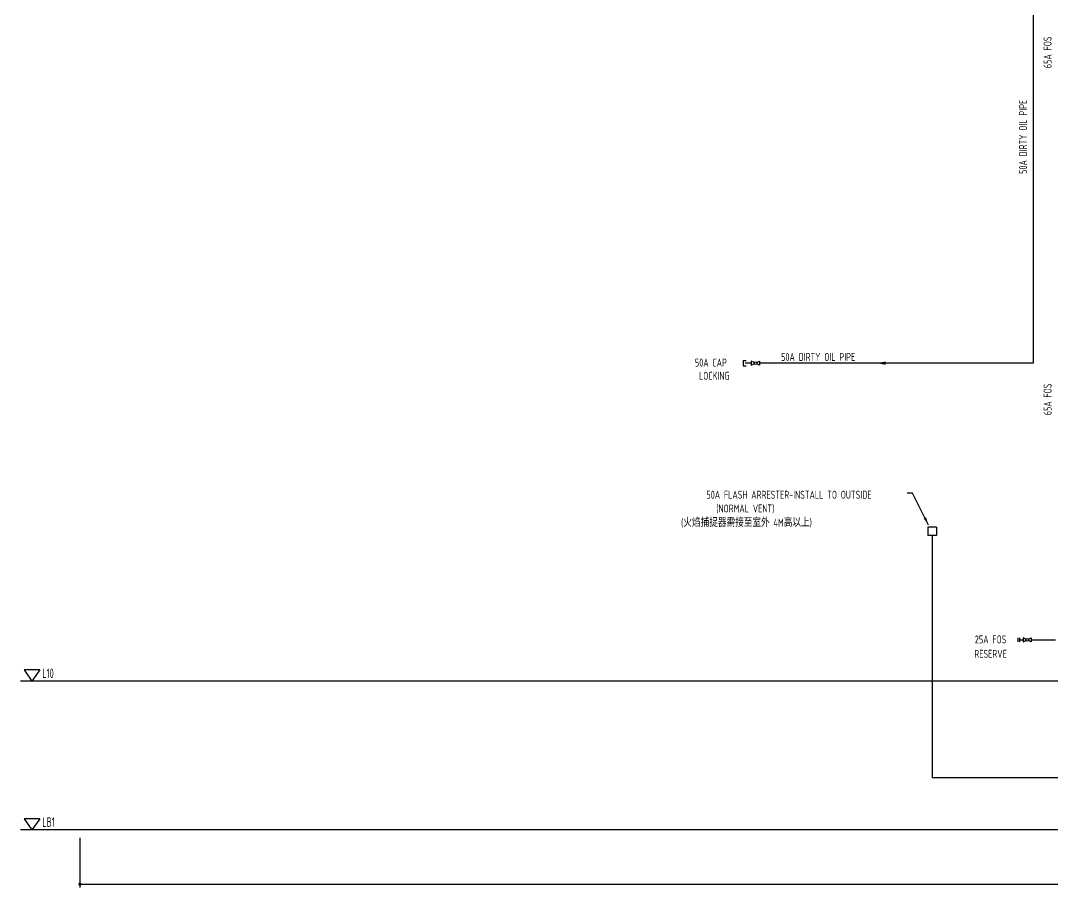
# Model space of a CAD drawing. Header units: millimetres. Extents: x 46 to 742, y 16 to 539.
# Drawn here: x 57.4 to 379.8, y 15.6 to 286.5 of the extents above; entities that cross this region are included whole.
import ezdxf
from ezdxf.enums import TextEntityAlignment as Align

# ---------------------------------------------------------------- set-up
doc = ezdxf.new("R2010")
doc.units = ezdxf.units.MM
doc.layers.get('defpoints').update_dxf_attribs({"color": 1})
for name, color, linetype in [('7-F-TX', 2, 'Continuous'), ('E-RS-TXT', 3, 'Continuous'), ('G-ANNO-DIM', 2, 'Continuous'), ('G-ANNO-NPLT', 1, 'Continuous'), ('M-CWTR-TEXT', 4, 'Continuous'), ('M-PIPE-FOR', 6, 'Continuous'), ('M-PIPE-FOS', 4, 'Continuous'), ('M-PIPE-OIL-TEXT', 3, 'Continuous'), ('N-DETL-02', 2, 'Continuous'), ('V', 2, 'Continuous')]:
    doc.layers.add(name, color=color, linetype=linetype)
doc.styles.add('AA-TXT', font='iso.shx', dxfattribs={"width": 0.8, "bigfont": 'chineset.shx'})
doc.styles.add('dim-txt', font='isocp.shx', dxfattribs={"width": 0.7, "bigfont": 'CHINESET.shx'})
doc.dimstyles.new('10-dim', dxfattribs={"dimscale": 10, "dimtxt": 0.25, "dimasz": 0.1, "dimexe": 0.1, "dimexo": 0.1, "dimgap": 0.05, "dimtad": 1, "dimdec": 0, "dimlfac": 100, "dimdsep": 46, "dimtxsty": 'AA-TXT', "dimblk": 'DOT', "dimcen": 2, "dimclrd": 256, "dimclre": 256, "dimclrt": 3, "dimazin": 0, "dimtfac": 1, "dimtdec": 0, "dimtix": 1, "dimtmove": 2, "dimatfit": 3, "dimldrblk": 'CIR', "dimfxl": 1, "dimtvp": 1, "dimtolj": 1, "dimtzin": 0, "dimarcsym": 0})
doc.dimstyles.new('adim-10', dxfattribs={"dimscale": 10, "dimtxt": 0.25, "dimasz": 0.25, "dimexe": 0.1, "dimexo": 0.5, "dimgap": 0.15, "dimtad": 0, "dimdec": 4, "dimtxsty": 'dim-txt', "dimcen": 2.5, "dimclrd": 256, "dimclre": 256, "dimclrt": 256, "dimadec": 0, "dimazin": 0, "dimtfac": 1, "dimtmove": 0, "dimatfit": 3, "dimfxl": 1, "dimarcsym": 0})

# ---------------------------------------------------------------- blocks, each defined once
blk = doc.blocks.new('_Dot')
at = {"color": 0, "linetype": 'ByBlock', "lineweight": -2}
blk.add_line((-0.5, 0), (-1, 0), dxfattribs=at)
at = {"color": 0, "linetype": 'ByBlock', "const_width": 0.5}
blk.add_lwpolyline([(-0.25, 0, 1), (0.25, 0, 1)], format="xyb", close=True, dxfattribs=at)
blk = doc.blocks.new('*D7')
at = {"layer": 'defpoints', "color": 0, "linetype": 'Continuous', "transparency": 16777216}
for p in [(75.93, 32.09), (727.05, 32.09), (727.05, 16.57)]:
    blk.add_point(p, dxfattribs=at)
at = {"layer": 'G-ANNO-DIM', "linetype": 'Continuous', "lineweight": -2, "transparency": 16777216}
for p, q in [((75.93, 31.09), (75.93, 15.57)), ((727.05, 31.09), (727.05, 15.57)), ((76.93, 16.57), (726.05, 16.57))]:
    blk.add_line(p, q, dxfattribs=at)
at = {"layer": 'G-ANNO-DIM', "linetype": 'Continuous', "lineweight": -2, "transparency": 16777216, "rotation": 180}
blk.add_blockref('_Dot', (75.93, 16.57), dxfattribs=at)
at = {"layer": 'G-ANNO-DIM', "linetype": 'Continuous', "lineweight": -2, "transparency": 16777216}
blk.add_blockref('_Dot', (727.05, 16.57), dxfattribs=at)
at = {"layer": 'G-ANNO-DIM', "color": 3, "linetype": 'Continuous', "transparency": 16777216, "insert": (401.49, 20.95), "char_height": 7.5, "attachment_point": 5, "style": 'AA-TXT'}
blk.add_mtext('\\A1;{\\fArial|b0|i0|c0|p34;\\C4;CUP}', dxfattribs=at)
blk = doc.blocks.new('CIR')
at = {"color": 0}
blk.add_line((1, 0), (-1, 0), dxfattribs=at)
at = {"color": 3}
blk.add_circle((0, 0), 0.5, dxfattribs=at)

msp = doc.modelspace()

# ---------------------------------------------------------------- linework, layer by layer
at = {"layer": '7-F-TX'}
for p, q in [((63.355, 83.557), (58.457, 83.557)), ((58.457, 83.557), (60.906, 80.069)), ((63.355, 83.557), (60.906, 80.069)), ((63.355, 37.039), (58.457, 37.039)), ((58.457, 37.039), (60.906, 33.551)), ((63.355, 37.039), (60.906, 33.551))]:
    msp.add_line(p, q, dxfattribs=at)
at = {"layer": 'G-ANNO-DIM', "linetype": 'Continuous'}
for p, q in [((75.929, 80.069), (57.396, 80.069)), ((75.929, 80.069), (57.396, 80.069)), ((75.929, 33.551), (57.396, 33.551)), ((75.929, 33.551), (57.396, 33.551))]:
    msp.add_line(p, q, dxfattribs=at)
at = {"layer": 'G-ANNO-NPLT'}
for p, q in [((727.046, 80.069), (75.929, 80.069)), ((727.046, 33.551), (75.929, 33.551))]:
    msp.add_line(p, q, dxfattribs=at)
at = {"layer": 'M-PIPE-FOR', "linetype": 'Continuous'}
for p, q in [((373.733, 359.578), (373.733, 179.457)), ((285.697, 179.457), (283.729, 179.457)), ((373.733, 179.457), (288.269, 179.457))]:
    msp.add_line(p, q, dxfattribs=at)
at = {"layer": 'M-PIPE-FOR'}
for p, q in [((283.141, 180.264), (284.122, 180.264)), ((283.141, 180.264), (283.141, 178.649)), ((283.141, 178.649), (284.122, 178.649))]:
    msp.add_line(p, q, dxfattribs=at)
at = {"layer": 'M-PIPE-FOS'}
for p, q in [((342.206, 125.555), (342.206, 49.796)), ((368.975, 93.575), (368.975, 92.294)), ((369.475, 93.575), (369.475, 92.294)), ((369.475, 92.935), (370.601, 92.935)), ((373.173, 92.935), (380.733, 92.935)), ((508.246, 49.796), (342.206, 49.796))]:
    msp.add_line(p, q, dxfattribs=at)
at = {"layer": 'N-DETL-02'}
for p, q in [((343.54, 128.222), (340.873, 128.222)), ((340.873, 128.222), (340.873, 125.555)), ((343.54, 128.222), (343.54, 125.555)), ((343.54, 125.555), (340.873, 125.555)), ((371.494, 93.132), (370.601, 93.578)), ((370.601, 93.578), (370.601, 92.292)), ((372.281, 93.132), (373.173, 93.578)), ((373.173, 93.578), (373.173, 92.292)), ((370.601, 92.292), (371.494, 92.738)), ((373.173, 92.292), (372.281, 92.738))]:
    msp.add_line(p, q, dxfattribs=at)
msp.add_lwpolyline([(324.688, 179.457, 0, 1, 0), (327.688, 179.457, 0, 0, 0)], format="xyseb", dxfattribs=at)
msp.add_circle((371.887, 92.935), 0.44, dxfattribs=at)
at = {"layer": 'V', "linetype": 'Continuous'}
for p, q in [((286.589, 179.653), (285.697, 180.1)), ((285.697, 180.1), (285.697, 178.814)), ((285.697, 178.814), (286.589, 179.26)), ((287.377, 179.653), (288.269, 180.1)), ((288.269, 178.814), (287.377, 179.26)), ((288.269, 180.1), (288.269, 178.814))]:
    msp.add_line(p, q, dxfattribs=at)
msp.add_circle((286.983, 179.457), 0.44, dxfattribs=at)

# ---------------------------------------------------------------- texts
at = {"layer": 'E-RS-TXT', "style": 'AA-TXT', "width": 0.7}
for s, p in [('L10', (64.143, 81.011)), ('LB1', (64.143, 34.493))]:
    msp.add_text(s, height=3, dxfattribs=at).set_placement(p)
at = {"layer": 'M-CWTR-TEXT', "style": 'AA-TXT', "width": 0.8}
for p in [(378.27, 276.615), (378.27, 168.116)]:
    msp.add_text('65A FOS', height=2.5, rotation=90, dxfattribs=at).set_placement(p, align=Align.MIDDLE_CENTER)
msp.add_text('50A DIRTY OIL PIPE', height=2.5, rotation=90, dxfattribs=at).set_placement((371.844, 238.629))
for s, p in [('50A CAP', (268.076, 178.373)), ('50A DIRTY OIL PIPE', (295.003, 180.152)), ('LOCKING', (269.332, 174.258)), ('50A FLASH ARRESTER-INSTALL TO OUTSIDE', (271.654, 137.069))]:
    msp.add_text(s, height=2.5, dxfattribs=at).set_placement(p)
for s, p in [('(NORMAL VENT)', (292.88, 134.016)), ('(火焰捕捉器需接至室外 4M高以上)', (304.614, 129.561))]:
    msp.add_text(s, height=2.5, dxfattribs=at).set_placement(p, align=Align.MIDDLE_RIGHT)
for s, p in [('25A FOS', (360.452, 93.087)), ('RESERVE', (360.452, 88.586))]:
    msp.add_text(s, height=2.5, dxfattribs=at).set_placement(p, align=Align.MIDDLE_CENTER)

# ---------------------------------------------------------------- dimensions: what is measured, and where the dimension line sits
at = {"layer": 'G-ANNO-DIM', "color": 4, "linetype": 'Continuous'}
dim = msp.add_linear_dim(base=(727.046, 16.574), p1=(75.929, 32.089), p2=(727.046, 32.089), text='{\\fArial|b0|i0|c0|p34;\\C4;CUP}', dimstyle='10-dim', override={"dimtxt": 0.75}, dxfattribs=at)
dim.commit()
dim.dimension.update_dxf_attribs({"geometry": '*D7', "text_midpoint": (401.488, 20.952)})

# ---------------------------------------------------------------- leaders
at = {"layer": 'M-PIPE-OIL-TEXT'}
msp.add_leader([(341.055, 128.839), (336.06, 138.781), (334.422, 138.781)], dimstyle='adim-10', dxfattribs=at)

doc.saveas('drawing.dxf')
